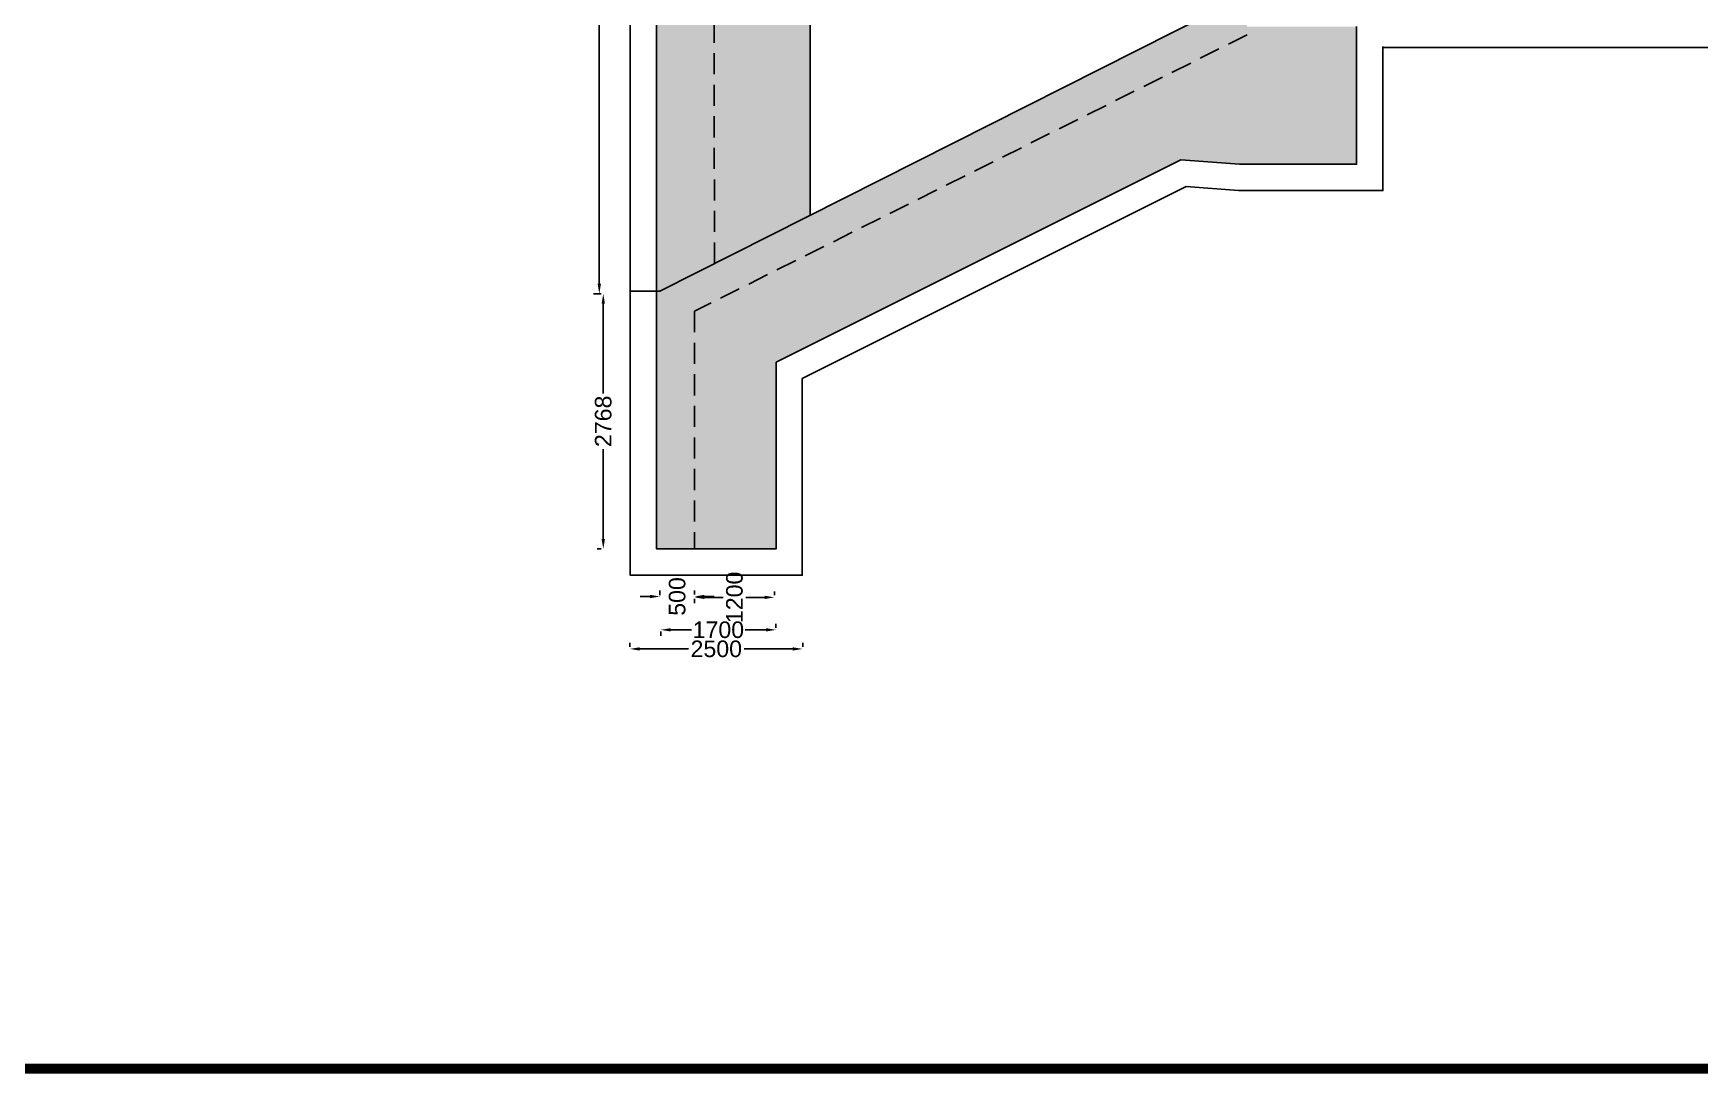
# Model space of a CAD drawing. Header units: metres. Extents: x 450 to 1815, y 479 to 860.
# Drawn here: x 1562 to 1612.3, y 697.9 to 729.3 of the extents above; entities that cross this region are included whole.
import ezdxf

# ---------------------------------------------------------------- set-up
doc = ezdxf.new("R2010")
doc.units = ezdxf.units.M
doc.header["$MEASUREMENT"] = 0
doc.linetypes.add('HIDDEN', pattern=[9.525, 6.35, -3.175])
doc.layers.add('DIMENSION', color=255, linetype='Continuous')
doc.layers.add('DRAWING', color=7, linetype='Continuous')
doc.styles.get("Standard").update_dxf_attribs({"font": 'arial.ttf'})
doc.dimstyles.get("Standard").update_dxf_attribs({"dimtxt": 0.5, "dimasz": 0.3, "dimexe": 0.18, "dimexo": 0.0625, "dimgap": 0.09, "dimtad": 0, "dimtih": 1, "dimtoh": 1, "dimdec": 4, "dimzin": 0, "dimdsep": 46, "dimtxsty": 'Standard', "dimcen": 0.09, "dimadec": 0, "dimazin": 0, "dimtfac": 1, "dimtdec": 4, "dimtofl": 0, "dimtmove": 0, "dimatfit": 3, "dimfxl": 1, "dimtolj": 1, "dimtzin": 0, "dimarcsym": 0})
pattern_1 = [(50, (0, 0), (0.64553416, -0.05647692), [0.0675, -0.7425]), (355, (0, 0), (-0.1248762, 0.67697292), [0.054, -0.594]), (100.4514, (0.0538, -0.0047), (0.52065844, 0.62049559), [0.05736617, -0.6310279]), (46.1842, (0, 0.18), (0.96051694, -0.1489671), [0.10125, -1.11375]), (96.6356, (0.08, 0.1676), (0.84119643, 0.8767061), [0.08604926, -0.9465417]), (351.1842, (0, 0.18), (0.84119575, 0.87670674), [0.081, -0.891]), (21, (0.09, 0.135), (0.53721635, -0.362357), [0.0675, -0.7425]), (326, (0.09, 0.135), (0.2189838, 0.65263504), [0.054, -0.594]), (71.4514, (0.13477, 0.1048), (0.75620037, 0.29027745), [0.05736617, -0.6310279]), (37.5, (0, 0), (0.01094387, 0.299604468), [0, -0.5868, 0, -0.603, 0, -0.59625]), (7.5, (0, 0), (0.236762584, 0.35497054), [0, -0.3438, 0, -0.5733, 0, -0.22725]), (327.5, (-0.2007, 0), (0.480440193, -0.020299385), [0, -0.225, 0, -0.702, 0, -0.9315]), (317.5, (-0.2907, 0), (0.52486755, 0.09009448), [0, -0.2925, 0, -0.4662, 0, -0.6615])]

# ---------------------------------------------------------------- blocks, each defined once
blk = doc.blocks.new('*D135')
at = {"layer": 'Defpoints', "color": 0, "ltscale": 0.1, "transparency": 16777216}
for p in [(1580.911, 712.315), (1581.953, 712.335), (1581.953, 712.328)]:
    blk.add_point(p, dxfattribs=at)
at = {"layer": 'DIMENSION', "color": 0, "lineweight": -2, "ltscale": 0.1, "transparency": 16777216}
for p, q in [((1580.911, 712.378), (1580.911, 712.515)), ((1581.953, 712.391), (1581.953, 712.515)), ((1580.611, 712.335), (1580.311, 712.335)), ((1582.253, 712.335), (1582.553, 712.335))]:
    blk.add_line(p, q, dxfattribs=at)
at = {"layer": 'DIMENSION', "color": 0, "ltscale": 0.1, "transparency": 16777216}
for points in [[(1580.611, 712.385), (1580.611, 712.285), (1580.911, 712.335)], [(1582.253, 712.385), (1582.253, 712.285), (1581.953, 712.335)]]:
    blk.add_solid(points, dxfattribs=at)
at = {"layer": 'DIMENSION', "color": 0, "ltscale": 0.1, "transparency": 16777216, "insert": (1581.432, 712.335), "char_height": 0.5, "attachment_point": 5, "rotation": 90}
blk.add_mtext('\\A1;500', dxfattribs=at)
blk = doc.blocks.new('*D136')
at = {"layer": 'Defpoints', "color": 0, "ltscale": 0.1, "transparency": 16777216}
for p in [(1581.953, 712.328), (1584.37, 712.309), (1584.37, 712.309)]:
    blk.add_point(p, dxfattribs=at)
at = {"layer": 'DIMENSION', "color": 0, "lineweight": -2, "ltscale": 0.1, "transparency": 16777216}
for p, q in [((1584.37, 712.371), (1584.37, 712.489)), ((1581.953, 712.266), (1581.953, 712.129)), ((1582.253, 712.309), (1582.816, 712.309)), ((1584.07, 712.309), (1583.507, 712.309))]:
    blk.add_line(p, q, dxfattribs=at)
at = {"layer": 'DIMENSION', "color": 0, "ltscale": 0.1, "transparency": 16777216}
for points in [[(1582.253, 712.359), (1582.253, 712.259), (1581.953, 712.309)], [(1584.07, 712.359), (1584.07, 712.259), (1584.37, 712.309)]]:
    blk.add_solid(points, dxfattribs=at)
at = {"layer": 'DIMENSION', "color": 0, "ltscale": 0.1, "transparency": 16777216, "insert": (1583.162, 712.309), "char_height": 0.5, "attachment_point": 5, "rotation": 90}
blk.add_mtext('\\A1;1200', dxfattribs=at)
blk = doc.blocks.new('*D137')
at = {"layer": 'Defpoints', "color": 0, "ltscale": 0.1, "transparency": 16777216}
for p in [(1580.935, 711.338), (1584.415, 711.328), (1584.415, 711.328)]:
    blk.add_point(p, dxfattribs=at)
at = {"layer": 'DIMENSION', "color": 0, "lineweight": -2, "ltscale": 0.1, "transparency": 16777216}
for p, q in [((1584.415, 711.39), (1584.415, 711.508)), ((1580.935, 711.276), (1580.935, 711.148)), ((1581.235, 711.328), (1581.863, 711.328)), ((1584.115, 711.328), (1583.487, 711.328))]:
    blk.add_line(p, q, dxfattribs=at)
at = {"layer": 'DIMENSION', "color": 0, "ltscale": 0.1, "transparency": 16777216}
for points in [[(1581.235, 711.378), (1581.235, 711.278), (1580.935, 711.328)], [(1584.115, 711.378), (1584.115, 711.278), (1584.415, 711.328)]]:
    blk.add_solid(points, dxfattribs=at)
at = {"layer": 'DIMENSION', "color": 0, "ltscale": 0.1, "transparency": 16777216, "insert": (1582.675, 711.328), "char_height": 0.5, "attachment_point": 5}
blk.add_mtext('\\A1;1700', dxfattribs=at)
blk = doc.blocks.new('*D138')
at = {"layer": 'Defpoints', "color": 0, "ltscale": 0.1, "transparency": 16777216}
for p in [(1580.002, 710.752), (1585.222, 710.752), (1585.222, 710.752)]:
    blk.add_point(p, dxfattribs=at)
at = {"layer": 'DIMENSION', "color": 0, "lineweight": -2, "ltscale": 0.1, "transparency": 16777216}
for p, q in [((1580.002, 710.814), (1580.002, 710.932)), ((1580.302, 710.752), (1581.772, 710.752)), ((1584.922, 710.752), (1583.452, 710.752)), ((1585.222, 710.814), (1585.222, 710.932))]:
    blk.add_line(p, q, dxfattribs=at)
at = {"layer": 'DIMENSION', "color": 0, "ltscale": 0.1, "transparency": 16777216}
for points in [[(1580.302, 710.802), (1580.302, 710.702), (1580.002, 710.752)], [(1584.922, 710.802), (1584.922, 710.702), (1585.222, 710.752)]]:
    blk.add_solid(points, dxfattribs=at)
at = {"layer": 'DIMENSION', "color": 0, "ltscale": 0.1, "transparency": 16777216, "insert": (1582.612, 710.752), "char_height": 0.5, "attachment_point": 5}
blk.add_mtext('\\A1;2500', dxfattribs=at)
blk = doc.blocks.new('*D139')
at = {"layer": 'Defpoints', "color": 0, "ltscale": 0.1, "transparency": 16777216}
for p in [(1579.2, 721.475), (1579.2, 721.475), (1579.2, 713.77)]:
    blk.add_point(p, dxfattribs=at)
at = {"layer": 'DIMENSION', "color": 0, "lineweight": -2, "ltscale": 0.1, "transparency": 16777216}
for p, q in [((1579.138, 721.475), (1579.02, 721.475)), ((1579.2, 721.175), (1579.2, 718.464)), ((1579.2, 714.07), (1579.2, 716.781)), ((1579.138, 713.77), (1579.02, 713.77))]:
    blk.add_line(p, q, dxfattribs=at)
at = {"layer": 'DIMENSION', "color": 0, "ltscale": 0.1, "transparency": 16777216}
for points in [[(1579.15, 721.175), (1579.25, 721.175), (1579.2, 721.475)], [(1579.15, 714.07), (1579.25, 714.07), (1579.2, 713.77)]]:
    blk.add_solid(points, dxfattribs=at)
at = {"layer": 'DIMENSION', "color": 0, "ltscale": 0.1, "transparency": 16777216, "insert": (1579.2, 717.623), "char_height": 0.5, "attachment_point": 5, "rotation": 90}
blk.add_mtext('\\A1;2768', dxfattribs=at)
blk = doc.blocks.new('*D140')
at = {"layer": 'Defpoints', "color": 0, "ltscale": 0.1, "transparency": 16777216}
for p in [(1579.08, 744.25), (1579.2, 744.25), (1579.2, 721.475)]:
    blk.add_point(p, dxfattribs=at)
at = {"layer": 'DIMENSION', "color": 0, "lineweight": -2, "ltscale": 0.1, "transparency": 16777216}
for p, q in [((1579.138, 744.25), (1578.9, 744.25)), ((1579.08, 743.95), (1579.08, 733.208)), ((1579.08, 721.775), (1579.08, 732.517)), ((1579.138, 721.475), (1578.9, 721.475))]:
    blk.add_line(p, q, dxfattribs=at)
at = {"layer": 'DIMENSION', "color": 0, "ltscale": 0.1, "transparency": 16777216}
for points in [[(1579.03, 743.95), (1579.13, 743.95), (1579.08, 744.25)], [(1579.03, 721.775), (1579.13, 721.775), (1579.08, 721.475)]]:
    blk.add_solid(points, dxfattribs=at)
at = {"layer": 'DIMENSION', "color": 0, "ltscale": 0.1, "transparency": 16777216, "insert": (1579.08, 732.863), "char_height": 0.5, "attachment_point": 5}
blk.add_mtext('\\A1;11000', dxfattribs=at)

msp = doc.modelspace()

# ---------------------------------------------------------------- hatches: boundary and pattern name
at = {"layer": 'DRAWING', "ltscale": 0.1}
h = msp.add_hatch(dxfattribs=at)
h.set_pattern_fill('AR-CONC', scale=0.09)
h.set_pattern_definition(pattern_1)
h.paths.add_polyline_path([(1582.5347, 744.25039), (1580.80324, 744.25039), (1580.808, 721.55501), (1580.90818, 721.55501), (1582.55548, 722.38646)])
h = msp.add_hatch(dxfattribs=at)
h.set_pattern_fill('AR-CONC', scale=0.09)
h.set_pattern_definition(pattern_1)
h.paths.add_polyline_path([(1585.44319, 744.25039), (1582.5347, 744.25039), (1582.55548, 722.38646), (1585.44656, 723.84568)])
h = msp.add_hatch(dxfattribs=at)
h.set_pattern_fill('AR-CONC', scale=0.09)
h.set_pattern_definition(pattern_1)
h.paths.add_polyline_path([(1599.80861, 743.77185), (1598.63526, 743.77185), (1598.63526, 737.56157), (1599.80861, 737.56157)])
h.paths.add_polyline_path([(1600.81384, 743.77185), (1599.80861, 743.77185), (1599.80861, 737.56157), (1600.81384, 737.56157)])
h.paths.add_polyline_path([(1601.94401, 743.77185), (1600.81384, 743.77185), (1600.81384, 737.56157), (1601.94401, 737.56157)])
h.paths.add_polyline_path([(1601.94401, 737.56157), (1600.81384, 737.56157), (1600.81384, 736.66646), (1601.94401, 736.66646)])
h.paths.add_polyline_path([(1600.81384, 737.56157), (1599.80861, 737.56157), (1599.80861, 736.66646), (1600.81384, 736.66646)])
h.paths.add_polyline_path([(1599.80861, 737.56157), (1598.63526, 737.56157), (1598.63526, 736.66646), (1599.80861, 736.66646)])
h.paths.add_polyline_path([(1599.80861, 736.66646), (1598.63526, 736.66646), (1598.63526, 730.48235), (1599.80861, 730.48235)])
h.paths.add_polyline_path([(1600.81384, 736.66646), (1599.80861, 736.66646), (1599.80861, 730.48235), (1600.81384, 730.48235)])
h.paths.add_polyline_path([(1601.94401, 736.66646), (1600.81384, 736.66646), (1600.81384, 730.48235), (1601.94401, 730.48235)])
h.paths.add_polyline_path([(1601.94401, 729.53408), (1598.63526, 729.53408), (1598.63526, 730.50247), (1580.90818, 721.55501), (1580.80963, 721.55501), (1580.80963, 713.76991), (1584.41504, 713.76991), (1584.41504, 719.40908), (1596.63765, 725.51943), (1598.40691, 725.38177), (1601.94401, 725.38177)])

# ---------------------------------------------------------------- linework, layer by layer
at = {"layer": 'DIMENSION', "ltscale": 0.1, "const_width": 0.3}
msp.add_lwpolyline([(1558.65013, 817.05371), (1814.62888, 817.05371), (1814.62888, 698.07935), (1558.65013, 698.07935)], close=True, dxfattribs=at)
at = {"layer": 'DRAWING', "linetype": 'Continuous', "ltscale": 0.1}
for points in [[(1585.43983, 764.60835), (1585.44656, 723.84568)], [(1598.64166, 730.50569), (1580.90818, 721.55501), (1580.01509, 721.55501)]]:
    msp.add_lwpolyline(points, dxfattribs=at)
at = {"layer": 'DRAWING', "ltscale": 0.1}
for points in [[(1602.73855, 728.93404), (1602.73855, 724.58723), (1598.37604, 724.58723), (1596.79578, 724.71019), (1585.20958, 718.91799), (1585.20958, 712.97537), (1580.01509, 712.97537), (1580.01509, 744.20348)], [(1601.94401, 729.54431), (1601.94401, 725.38177), (1598.40691, 725.38177), (1596.63765, 725.51943), (1584.41504, 719.40908), (1584.41504, 713.76991), (1580.80963, 713.76991), (1580.80324, 744.25039)], [(1653.00624, 728.90754), (1602.73215, 728.90754)]]:
    msp.add_lwpolyline(points, dxfattribs=at)
at = {"layer": 'DRAWING', "linetype": 'HIDDEN', "ltscale": 0.1}
for points in [[(1582.55548, 722.38646), (1582.5347, 744.25039)], [(1598.64166, 729.29246), (1581.95098, 720.94711), (1581.95098, 713.76991)]]:
    msp.add_lwpolyline(points, dxfattribs=at)

# ---------------------------------------------------------------- dimensions: what is measured, and where the dimension line sits
at = {"layer": 'DIMENSION', "ltscale": 0.1}
dim = msp.add_linear_dim(base=(1579.08009, 744.25039), p1=(1579.20035, 721.47515), p2=(1579.20035, 744.25039), angle=90, text='11000', dimstyle='Standard', dxfattribs=at)
dim.commit()
dim.dimension.update_dxf_attribs({"geometry": '*D140', "text_midpoint": (1579.08009, 732.86277)})
dim = msp.add_linear_dim(base=(1579.20035, 721.47515), p1=(1579.20035, 713.76991), p2=(1579.20035, 721.47515), angle=90, text='2768', dimstyle='Standard', dxfattribs=at)
dim.commit()
dim.dimension.update_dxf_attribs({"geometry": '*D139', "text_midpoint": (1579.20035, 717.62253), "text_rotation": 90})
dim = msp.add_linear_dim(base=(1584.37027, 712.30859), p1=(1581.95291, 712.32822), p2=(1584.37027, 712.30859), text='1200', dimstyle='Standard', dxfattribs=at)
dim.commit()
dim.dimension.update_dxf_attribs({"geometry": '*D136', "text_midpoint": (1583.16159, 712.30859), "text_rotation": 90})
dim = msp.add_linear_dim(base=(1581.95291, 712.33476), p1=(1580.91129, 712.31513), p2=(1581.95291, 712.32822), text='500', dimstyle='Standard', dxfattribs=at)
dim.commit()
dim.dimension.update_dxf_attribs({"geometry": '*D135', "text_midpoint": (1581.4321, 712.33476), "dimtype": 160, "text_rotation": 90})
for base, p1, p2, text, picture, middle in [((1584.41494, 711.32764), (1580.93501, 711.33811), (1584.41494, 711.32764), '1700', '*D137', (1582.67497, 711.32764)), ((1585.22204, 710.7518), (1580.00214, 710.7518), (1585.22204, 710.7518), '2500', '*D138', (1582.61209, 710.7518))]:
    dim = msp.add_linear_dim(base=base, p1=p1, p2=p2, text=text, dimstyle='Standard', dxfattribs=at)
    dim.commit()
    dim.dimension.update_dxf_attribs({"geometry": picture, "text_midpoint": middle})

doc.saveas('drawing.dxf')
